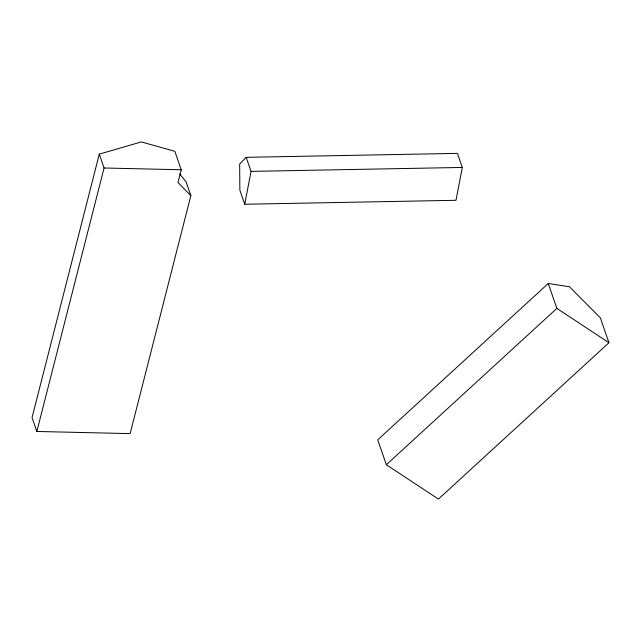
<?xml version="1.0" encoding="UTF-8"?>
<svg xmlns="http://www.w3.org/2000/svg" width="641" height="641" viewBox="0 0 641 641"><rect width="100%" height="100%" fill="white"/><g stroke="black" fill="none" stroke-linecap="round" stroke-linejoin="round"><path stroke-width="0.96" d="M244.734 204.247L251.048 171.387L246.176 157.325L457.434 153.383L462.297 167.437L455.991 200.296L244.734 204.247L239.862 190.185L239.662 164.056L246.176 157.325M190.858 195.625L177.99 182.509L181.243 169.769L174.849 151.324L141.316 141.917L99.275 154.136L32.05 417.612L36.849 431.465L130.131 433.62L190.858 195.625L186.058 181.764L179.736 174.023M36.849 431.465L104.074 167.99L99.275 154.136M548.247 283.498L377.725 439.846L386.347 464.741L438.428 499.083L608.95 342.735L600.329 317.84L569.472 286.759L548.247 283.498L556.869 308.393L608.95 342.735M386.347 464.741L556.869 308.393M251.048 171.387L462.297 167.437M104.074 167.99L181.243 169.769"/></g></svg>
